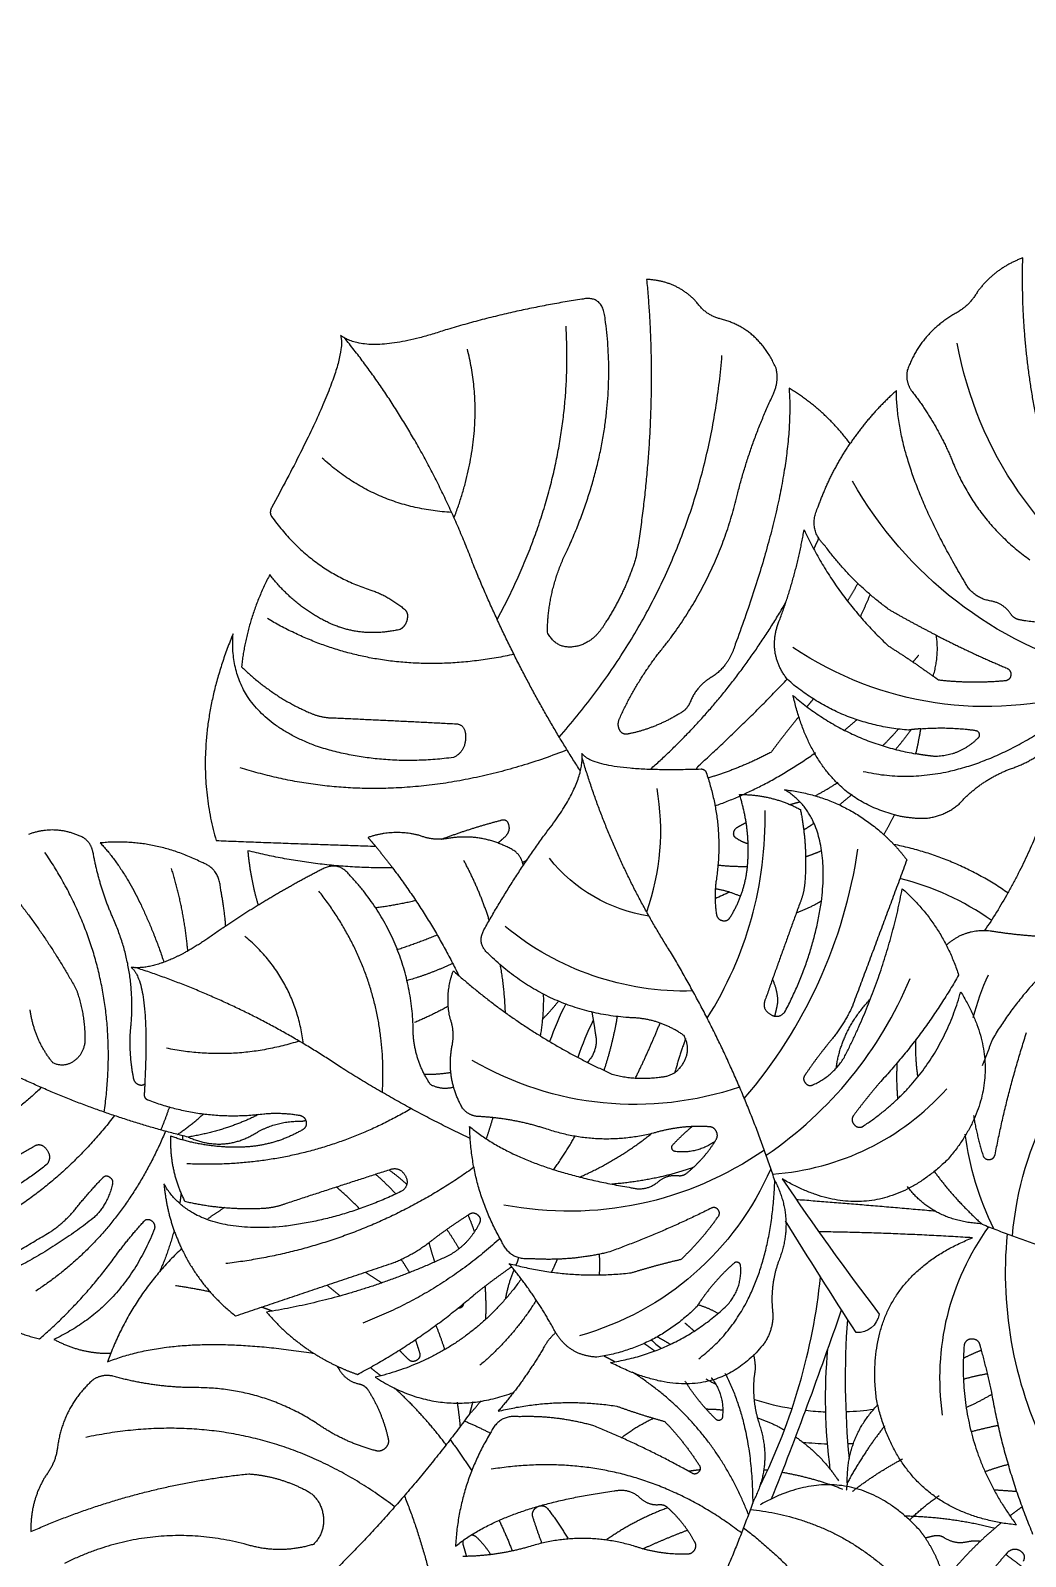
# Model space of a CAD drawing. Header units: inches. Extents: x 17146 to 31738, y -8920 to -2452.
# Drawn here: x 26313.63 to 26323.09, y -5290.9 to -5276.41 of the extents above; entities that cross this region are included whole.
import ezdxf

# ---------------------------------------------------------------- set-up
doc = ezdxf.new("R2010")
doc.units = ezdxf.units.IN
doc.header["$LTSCALE"] = 25
doc.header["$MEASUREMENT"] = 0
doc.header["$PDMODE"] = 3
doc.layers.get('Defpoints').update_dxf_attribs({"color": 251})
doc.layers.add('A-HATCH', color=7, linetype='Continuous')
doc.layers.add('Dim-external', color=151, linetype='Continuous', lineweight=9)
doc.layers.add('plants', color=105, linetype='Continuous', lineweight=18)
doc.styles.add('int text 1in-8ft', font='trebuc.ttf', dxfattribs={"height": 7})
doc.dimstyles.new('dim 1in-8ft c-c', dxfattribs={"dimtxt": 7, "dimasz": 2, "dimexe": 6, "dimexo": 6, "dimgap": 1, "dimtad": 1, "dimdec": 0, "dimzin": 0, "dimdsep": 46, "dimlunit": 4, "dimtxsty": 'int text 1in-8ft', "dimblk": 'DOT', "dimcen": 4, "dimdle": 6, "dimclrt": 7, "dimadec": 0, "dimazin": 0, "dimtfac": 1, "dimtdec": 0, "dimtofl": 0, "dimtmove": 0, "dimatfit": 3, "dimfxl": 6, "dimfxlon": 1, "dimtolj": 1, "dimtzin": 0, "dimarcsym": 0})

# ---------------------------------------------------------------- blocks, each defined once
blk = doc.blocks.new('Monstera_86')
at = {"layer": 'plants'}
for points, degree in [([(0.5667, 1.0223), (0.6075, 1.0869), (0.6164, 1.1583)], 2), ([(0.7949, 0.9924), (0.8249, 1.0767), (0.8724, 1.1521)], 2), ([(0.8015, 1.0102), (0.7355, 1.0602), (0.7064, 1.1389)], 2), ([(0.9968, 0.9293), (1.0604, 1.0157), (1.1413, 1.0858)], 2), ([(0.6146, 1.0292), (0.6283, 1.0446), (0.6387, 1.0616)], 2), ([(0.7966, 0.9971), (0.7249, 1.005), (0.6785, 1.0616)], 2), ([(1.0431, 0.9874), (1.0286, 1.0237), (1.021, 1.0621)], 2), ([(0.6326, 1.0197), (0.6466, 1.033), (0.6582, 1.0478)], 2), ([(0.6582, 1.0478), (0.6626, 1.0314), (0.6719, 1.0174)], 2), ([(0.602, 1.034), (0.5998, 1.0295), (0.6041, 1.0268)], 2), ([(0.6035, 1.0376), (0.6089, 1.0334), (0.6146, 1.0292)], 2), ([(1.1573, 1.0216), (1.2237, 1.005), (1.2853, 1.0356)], 2), ([(0.6041, 1.0268), (0.6085, 1.0241), (0.6129, 1.0273)], 2), ([(0.6129, 1.0273), (0.6138, 1.0283), (0.6146, 1.0292)], 2), ([(0.8365, 1.0199), (0.8347, 1.023), (0.8365, 1.0261)], 2), ([(0.8365, 1.0261), (0.8383, 1.0291), (0.8418, 1.029)], 2), ([(0.8732, 1.0252), (0.8576, 1.018), (0.8415, 1.0119)], 2), ([(0.8418, 1.029), (0.8613, 1.0295), (0.8799, 1.0231)], 2), ([(0.8799, 1.0231), (0.9173, 1.0121), (0.9546, 1.0238)], 2), ([(1.0067, 1.0234), (0.971, 0.9943), (0.8937, 0.984)], 2), ([(0.9546, 1.0238), (0.9776, 1.0304), (1.0014, 1.0306)], 2), ([(0.9756, 1.005), (0.9705, 1.0156), (0.9662, 1.0267)], 2), ([(0.9916, 1.017), (0.9858, 1.0225), (0.9816, 1.0293)], 2), ([(0.9817, 0.9426), (1.0043, 0.9797), (1.0067, 1.0234)], 2), ([(0.9987, 1.0306), (0.9998, 1.0268), (1.0009, 1.023)], 2), ([(1.0009, 1.023), (1.0017, 1.021), (1.001, 1.0191)], 2), ([(1.1012, 1), (1.0987, 1.0128), (1.1079, 1.022)], 2), ([(1.1079, 1.022), (1.1328, 1.0296), (1.1573, 1.0216)], 2), ([(0.5952, 1.0149), (0.6156, 0.966), (0.6246, 0.9138)], 2), ([(0.6177, 1.0065), (0.6254, 1.0129), (0.6326, 1.0197)], 2), ([(0.642, 1.0201), (0.6373, 1.019), (0.6326, 1.0197)], 2), ([(0.6584, 1.0172), (0.6508, 1.0221), (0.642, 1.0201)], 2), ([(0.6655, 1.0158), (0.6617, 1.0151), (0.6584, 1.0172)], 2), ([(0.6719, 1.0174), (0.6687, 1.0165), (0.6655, 1.0158)], 2), ([(0.6719, 1.0174), (0.6738, 1.0147), (0.6758, 1.012)], 2), ([(0.6758, 1.012), (0.726, 0.9581), (0.7897, 0.9938)], 2), ([(0.8029, 1.0139), (0.8828, 0.953), (0.9812, 0.9685)], 2), ([(0.8559, 0.9955), (0.8441, 1.006), (0.8365, 1.0199)], 2), ([(0.8554, 0.996), (0.879, 1.0046), (0.8994, 1.019)], 2), ([(0.9416, 0.9959), (0.9332, 1.0066), (0.9263, 1.0183)], 2), ([(0.9451, 1.0212), (0.9484, 1.0123), (0.9513, 1.0033)], 2), ([(0.9952, 1.0152), (0.9931, 1.0154), (0.9916, 1.017)], 2), ([(1.3092, 1.0129), (1.2347, 0.9801), (1.154, 0.9718)], 2), ([(1.2989, 0.9735), (1.3099, 0.9917), (1.3092, 1.0129)], 2), ([(0.6029, 0.9953), (0.6073, 0.9984), (0.6116, 1.0017)], 2), ([(0.6443, 0.88), (0.6498, 0.9511), (0.6069, 1.0082)], 2), ([(0.6069, 1.0082), (0.6893, 0.9996), (0.7068, 0.9186)], 2), ([(0.6871, 1.0017), (0.6542, 1.0023), (0.6222, 1.0104)], 2), ([(0.6832, 1.0048), (0.6736, 0.9951), (0.662, 0.9872)], 2), ([(0.7979, 1.0008), (0.8231, 0.9361), (0.8807, 0.8993)], 2), ([(0.9513, 1.0033), (0.953, 0.9988), (0.9492, 0.9959)], 2), ([(1.1157, 0.9823), (1.1037, 0.9872), (1.1012, 1)], 2), ([(0.7815, 0.9897), (0.7638, 0.9452), (0.7472, 0.9003), (0.7316, 0.855)], 3), ([(0.7949, 0.9924), (0.7799, 0.9649), (0.7904, 0.9353)], 2), ([(0.8147, 0.9), (0.7952, 0.9373), (0.7949, 0.9924)], 2), ([(0.8617, 0.9937), (0.8584, 0.9934), (0.8559, 0.9955)], 2), ([(0.875, 0.989), (0.8693, 0.9943), (0.8617, 0.9937)], 2), ([(0.8937, 0.984), (0.8831, 0.9816), (0.875, 0.989)], 2), ([(0.9492, 0.9959), (0.9453, 0.993), (0.9416, 0.9959)], 2), ([(1.05, 0.9952), (1.1487, 0.9204), (1.2701, 0.9458)], 2), ([(0.6228, 0.9831), (0.6148, 0.9836), (0.6068, 0.9843)], 2), ([(0.7237, 0.9842), (0.7069, 0.9711), (0.688, 0.9611)], 2), ([(0.7009, 0.9377), (0.7152, 0.9557), (0.7275, 0.9782)], 2), ([(0.7275, 0.9782), (0.7282, 0.9459), (0.7058, 0.9227)], 2), ([(0.7275, 0.9782), (0.7279, 0.9808), (0.7282, 0.9833)], 2), ([(0.7306, 0.9829), (0.7517, 0.9746), (0.7741, 0.9708)], 2), ([(0.7898, 0.9807), (0.7666, 0.9339), (0.752, 0.8836), (0.7466, 0.8316)], 3), ([(1.154, 0.9718), (1.1338, 0.9733), (1.1157, 0.9823)], 2), ([(0.6291, 0.9701), (0.6211, 0.9671), (0.6128, 0.965)], 2), ([(0.7643, 0.9455), (0.7459, 0.9582), (0.7337, 0.9768)], 2), ([(0.7396, 0.9686), (0.7434, 0.9402), (0.744, 0.9114), (0.7413, 0.8828)], 3), ([(0.7844, 0.9693), (0.7857, 0.9691), (0.7871, 0.969)], 2), ([(0.8327, 0.9662), (0.8316, 0.9688), (0.8336, 0.9707)], 2), ([(0.8326, 0.969), (0.8366, 0.9694), (0.8406, 0.97)], 2), ([(0.8336, 0.9707), (0.8356, 0.9727), (0.838, 0.9714)], 2), ([(0.838, 0.9714), (0.8721, 0.9523), (0.9081, 0.9376)], 2), ([(1.0105, 0.9474), (1.0024, 0.9583), (0.9951, 0.9697)], 2), ([(1.2903, 0.9534), (1.2919, 0.9646), (1.2989, 0.9735)], 2), ([(0.6136, 0.8009), (0.6189, 0.8561), (0.6083, 0.9109), (0.5828, 0.9602)], 3), ([(0.726, 0.9609), (0.7292, 0.9279), (0.7296, 0.8948), (0.7272, 0.8618)], 3), ([(0.8576, 0.9345), (0.8436, 0.949), (0.8327, 0.9662)], 2), ([(0.7269, 0.9502), (0.7256, 0.9502), (0.7242, 0.9501), (0.7229, 0.95)], 3), ([(0.7593, 0.9492), (0.7534, 0.9498), (0.7475, 0.9502), (0.7416, 0.9504)], 3), ([(0.8884, 0.9461), (0.8778, 0.9378), (0.8656, 0.9322)], 2), ([(1.0134, 0.9511), (1.0299, 0.9291), (1.0502, 0.9106)], 2), ([(1.0547, 0.9465), (1.0537, 0.9507), (1.0568, 0.9536)], 2), ([(1.0691, 0.9119), (1.0589, 0.9279), (1.0547, 0.9465)], 2), ([(1.0568, 0.9536), (1.0599, 0.9565), (1.0639, 0.9552)], 2), ([(1.0639, 0.9552), (1.0869, 0.9491), (1.1064, 0.9353)], 2), ([(1.2652, 0.905), (1.2867, 0.9245), (1.2903, 0.9534)], 2), ([(0.6389, 0.9416), (0.6295, 0.9391), (0.62, 0.9372)], 2), ([(0.7914, 0.9319), (0.7815, 0.9353), (0.7723, 0.9405)], 2), ([(0.7904, 0.9353), (0.7961, 0.9168), (0.793, 0.8976)], 2), ([(0.9081, 0.9376), (0.9342, 0.9302), (0.9612, 0.9311)], 2), ([(0.9612, 0.9311), (0.9755, 0.9292), (0.9817, 0.9426)], 2), ([(1.0004, 0.9341), (0.9909, 0.938), (0.9819, 0.9428)], 2), ([(1.0032, 0.9379), (1.004, 0.9293), (1.0053, 0.9208)], 2), ([(1.1064, 0.9353), (1.1464, 0.9098), (1.1939, 0.9104)], 2), ([(0.6425, 0.9244), (0.6338, 0.9205), (0.6256, 0.9157)], 2), ([(0.6268, 0.7958), (0.655, 0.835), (0.6666, 0.8821), (0.6598, 0.9299)], 3), ([(0.7283, 0.9275), (0.7217, 0.9273), (0.7151, 0.9266), (0.7086, 0.9257)], 3), ([(0.7572, 0.9265), (0.7524, 0.9271), (0.7477, 0.9274), (0.7429, 0.9276)], 3), ([(0.7937, 0.9189), (0.7849, 0.9216), (0.776, 0.9238), (0.7669, 0.9252)], 3), ([(0.824, 0.9039), (0.8148, 0.9159), (0.8165, 0.9312)], 2), ([(0.8282, 0.9256), (0.8222, 0.9256), (0.8162, 0.9263)], 2), ([(0.8165, 0.9312), (0.8166, 0.9329), (0.8182, 0.9336)], 2), ([(0.8182, 0.9336), (0.8198, 0.9342), (0.821, 0.933)], 2), ([(0.821, 0.933), (0.8336, 0.9208), (0.843, 0.9059)], 2), ([(0.8917, 0.9236), (0.8749, 0.9297), (0.8576, 0.9345)], 2), ([(0.9763, 0.9272), (0.9343, 0.917), (0.8917, 0.9236)], 2), ([(0.9432, 0.8808), (0.9576, 0.9057), (0.9763, 0.9272)], 2), ([(0.9968, 0.9293), (0.9923, 0.9248), (0.9885, 0.9197)], 2), ([(0.9944, 0.9204), (0.9955, 0.9248), (0.9968, 0.9293)], 2), ([(0.6256, 0.9157), (0.625, 0.9155), (0.6244, 0.9153)], 2), ([(0.6246, 0.9138), (0.6281, 0.897), (0.6328, 0.8805)], 2), ([(0.7068, 0.9186), (0.7166, 0.835), (0.6384, 0.8037)], 2), ([(1.0638, 0.903), (1.0173, 0.9333), (0.9653, 0.9138)], 2), ([(0.6276, 0.9006), (0.6362, 0.9021), (0.6446, 0.9044)], 2), ([(0.6446, 0.9045), (0.6445, 0.9045), (0.6444, 0.9044), (0.6442, 0.9043)], 3), ([(0.7868, 0.879), (0.8267, 0.9286), (0.8962, 0.8925)], 2), ([(0.8283, 0.9042), (0.826, 0.9055), (0.8237, 0.9067), (0.8213, 0.9079)], 3), ([(0.8245, 0.9033), (0.8242, 0.9036), (0.824, 0.9039)], 2), ([(0.9598, 0.833), (0.9987, 0.8872), (1.0638, 0.903)], 2), ([(1.06, 0.902), (1.0637, 0.899), (1.0675, 0.896)], 2), ([(1.0753, 0.9078), (1.0714, 0.9086), (1.0691, 0.9119)], 2), ([(1.0893, 0.8979), (1.0844, 0.9058), (1.0753, 0.9078)], 2), ([(1.1939, 0.9104), (1.2229, 0.9101), (1.2508, 0.9022)], 2), ([(1.2508, 0.9022), (1.2586, 0.9005), (1.2652, 0.905)], 2), ([(0.793, 0.8976), (0.7928, 0.8922), (0.7942, 0.8869)], 2), ([(0.8962, 0.8925), (0.8477, 0.885), (0.8123, 0.8509)], 2), ([(0.8932, 0.892), (0.8971, 0.8898), (0.901, 0.8879)], 2), ([(0.9491, 0.8481), (0.9655, 0.8744), (0.9893, 0.8945)], 2), ([(1.0766, 0.901), (1.0319, 0.8774), (0.9937, 0.8445)], 2), ([(1.0321, 0.8862), (1.0317, 0.8896), (1.0347, 0.8911)], 2), ([(1.0347, 0.8911), (1.0376, 0.8927), (1.0401, 0.8904)], 2), ([(1.0914, 0.8949), (1.0841, 0.8983), (1.0766, 0.901)], 2), ([(1.0914, 0.8949), (1.0902, 0.8963), (1.0893, 0.8979)], 2), ([(1.1079, 0.8858), (1.0999, 0.8909), (1.0914, 0.8949)], 2), ([(1.2546, 0.8921), (1.2031, 0.871), (1.1093, 0.8857)], 2), ([(1.2523, 0.8859), (1.2535, 0.8889), (1.2546, 0.8921)], 2), ([(0.6319, 0.8838), (0.6384, 0.8863), (0.6448, 0.8896)], 2), ([(0.6328, 0.8805), (0.6338, 0.876), (0.6383, 0.8758)], 2), ([(0.8334, 0.8898), (0.7828, 0.8525), (0.7791, 0.7631)], 2), ([(0.8346, 0.8525), (0.8642, 0.8824), (0.9059, 0.8887)], 2), ([(0.8672, 0.8763), (0.865, 0.8784), (0.8627, 0.8804), (0.8603, 0.8824)], 3), ([(0.8648, 0.8842), (0.8686, 0.8814), (0.8726, 0.8789)], 2), ([(0.9059, 0.8887), (0.9263, 0.8877), (0.9361, 0.8697)], 2), ([(0.9352, 0.8712), (0.94, 0.8753), (0.9432, 0.8808)], 2), ([(1.0144, 0.8829), (1.0172, 0.8743), (1.0206, 0.8659)], 2), ([(1.0353, 0.8762), (1.0336, 0.8812), (1.0321, 0.8862)], 2), ([(1.0401, 0.8904), (1.0434, 0.8871), (1.0468, 0.8837)], 2), ([(1.1413, 0.8566), (1.1268, 0.8737), (1.1079, 0.8858)], 2), ([(1.1093, 0.8857), (1.1086, 0.8857), (1.1079, 0.8858)], 2), ([(1.2018, 0.8114), (1.2354, 0.8429), (1.2523, 0.8859)], 2), ([(1.2928, 0.876), (1.2733, 0.8865), (1.2523, 0.8859)], 2), ([(0.6383, 0.8758), (0.6429, 0.8756), (0.6443, 0.88)], 2), ([(0.7047, 0.8581), (0.7064, 0.8661), (0.7129, 0.8714), (0.7211, 0.8712)], 3), ([(0.7211, 0.8712), (0.7383, 0.8449), (0.7551, 0.8183), (0.7715, 0.7915)], 3), ([(0.7805, 0.8583), (0.7805, 0.8696), (0.7868, 0.879)], 2), ([(0.782, 0.7545), (0.8079, 0.8132), (0.8567, 0.8559), (0.9184, 0.8735)], 3), ([(0.8432, 0.8644), (0.8399, 0.8671), (0.8367, 0.8701)], 2), ([(0.8631, 0.8741), (0.8583, 0.8766), (0.8537, 0.8795)], 2), ([(0.9361, 0.8697), (0.95, 0.8443), (0.9685, 0.822)], 2), ([(1.2211, 0.7972), (1.2432, 0.853), (1.2928, 0.876)], 2), ([(1.3031, 0.8757), (1.2716, 0.8485), (1.2466, 0.8135)], 2), ([(1.3606, 0.8428), (1.3353, 0.8681), (1.3031, 0.8757)], 2), ([(0.975, 0.8041), (1.0181, 0.8435), (1.0728, 0.8644)], 2), ([(0.9857, 0.8382), (0.9848, 0.8495), (0.9853, 0.8615)], 2), ([(1.1634, 0.8593), (1.107, 0.8404), (1.0506, 0.8213)], 2), ([(1.2018, 0.8114), (1.1883, 0.8397), (1.1634, 0.8593)], 2), ([(0.7738, 0.7618), (0.7517, 0.7946), (0.7287, 0.8267), (0.7047, 0.8581)], 3), ([(0.7765, 0.8205), (0.7831, 0.8389), (0.7805, 0.8583)], 2), ([(0.8123, 0.8509), (0.8024, 0.8391), (0.8035, 0.8238)], 2), ([(0.8082, 0.8217), (0.8235, 0.8353), (0.8346, 0.8525)], 2), ([(0.8196, 0.8576), (0.8263, 0.8537), (0.8339, 0.8514)], 2), ([(1.0009, 0.8505), (1.0011, 0.8511), (1.0013, 0.8516)], 2), ([(1.0013, 0.8516), (1.002, 0.8536), (1.0041, 0.8538)], 2), ([(1.0041, 0.8538), (1.0045, 0.8539), (1.0049, 0.8538)], 2), ([(1.0114, 0.8163), (1.0734, 0.8455), (1.1413, 0.8566)], 2), ([(1.1374, 0.8559), (1.1411, 0.8544), (1.1449, 0.8531)], 2), ([(1.3776, 0.8479), (1.3361, 0.8237), (1.2948, 0.7991)], 2), ([(0.6315, 0.794), (0.5477, 0.8274), (0.4586, 0.8414)], 2), ([(0.9709, 0.8469), (0.969, 0.8363), (0.9649, 0.8264)], 2), ([(0.9937, 0.8445), (0.981, 0.8343), (0.9675, 0.8249)], 2), ([(1.089, 0.8451), (1.0936, 0.8412), (1.0983, 0.8374)], 2), ([(1.1814, 0.8423), (1.1937, 0.8396), (1.2062, 0.8379)], 2), ([(1.2133, 0.7278), (1.2442, 0.8013), (1.3057, 0.8416)], 2), ([(1.2648, 0.7897), (1.309, 0.8243), (1.3606, 0.8428)], 2), ([(0.8814, 0.8286), (0.8638, 0.8231), (0.8459, 0.819)], 2), ([(0.9685, 0.822), (0.9256, 0.8337), (0.8814, 0.8286)], 2), ([(0.9041, 0.8295), (0.904, 0.8297), (0.9039, 0.8299), (0.9038, 0.8301)], 3), ([(0.9041, 0.8301), (0.9036, 0.8228), (0.9041, 0.8154)], 2), ([(0.9342, 0.8189), (0.9361, 0.8236), (0.9383, 0.8281)], 2), ([(1.0394, 0.8284), (1.0423, 0.8237), (1.0454, 0.819)], 2), ([(1.0709, 0.8282), (1.0651, 0.8321), (1.0592, 0.8358)], 2), ([(1.2072, 0.7984), (1.2112, 0.8138), (1.2176, 0.8279)], 2), ([(0.7791, 0.7631), (0.7647, 0.7912), (0.7765, 0.8205)], 2), ([(0.8035, 0.8238), (0.8036, 0.822), (0.8052, 0.8213)], 2), ([(0.8052, 0.8213), (0.8069, 0.8206), (0.8082, 0.8217)], 2), ([(0.8459, 0.819), (0.8309, 0.8049), (0.8191, 0.788)], 2), ([(0.8979, 0.814), (0.925, 0.8205), (0.9528, 0.8186)], 2), ([(0.9346, 0.8189), (0.9345, 0.8191), (0.9345, 0.8193), (0.9344, 0.8194)], 3), ([(0.9528, 0.8186), (0.9677, 0.8201), (0.9737, 0.8064)], 2), ([(0.9626, 0.8212), (0.962, 0.8194), (0.9616, 0.8176)], 2), ([(0.9636, 0.8233), (0.9631, 0.8222), (0.9626, 0.8212)], 2), ([(0.9675, 0.8249), (0.9671, 0.8246), (0.9666, 0.8243)], 2), ([(0.9899, 0.7937), (0.9971, 0.8083), (1.0114, 0.8163)], 2), ([(0.9935, 0.7535), (1.073, 0.8104), (1.1704, 0.8221)], 2), ([(1.0214, 0.8209), (1.0236, 0.8143), (1.0253, 0.8076)], 2), ([(1.0506, 0.8213), (1.0371, 0.8158), (1.0254, 0.807)], 2), ([(0.8244, 0.7826), (0.8602, 0.8005), (0.8979, 0.814)], 2), ([(0.9737, 0.8064), (0.9957, 0.7683), (0.9966, 0.7244)], 2), ([(1.0254, 0.807), (1.0119, 0.7965), (0.9974, 0.7873)], 2), ([(1.0129, 0.7977), (1.0083, 0.8044), (1.0042, 0.8115)], 2), ([(1.0253, 0.8076), (1.0254, 0.8074), (1.0256, 0.8071)], 2), ([(1.2144, 0.7653), (1.2123, 0.7895), (1.2018, 0.8114)], 2), ([(1.2466, 0.8135), (1.2382, 0.8025), (1.229, 0.7923)], 2), ([(1.2497, 0.7167), (1.3059, 0.7894), (1.3887, 0.8145)], 2), ([(0.6099, 0.8022), (0.6038, 0.7361), (0.5724, 0.6769), (0.5211, 0.6347)], 3), ([(0.6231, 0.7973), (0.6336, 0.776), (0.6405, 0.7533), (0.6435, 0.7298)], 3), ([(0.6657, 0.7562), (0.6517, 0.7756), (0.6315, 0.794)], 2), ([(0.6318, 0.7937), (0.666, 0.792), (0.6847, 0.7672)], 2), ([(0.6384, 0.8037), (0.6931, 0.8002), (0.7479, 0.7994)], 2), ([(0.9909, 0.7873), (0.9877, 0.7901), (0.9899, 0.7937)], 2), ([(0.9978, 0.7875), (0.9953, 0.7933), (0.9932, 0.7995)], 2), ([(1.0443, 0.7701), (1.0848, 0.7902), (1.1298, 0.7957)], 2), ([(1.1298, 0.7957), (1.1942, 0.8013), (1.2144, 0.7653)], 2), ([(1.2236, 0.7913), (1.2205, 0.7933), (1.2211, 0.7972)], 2), ([(1.2948, 0.7991), (1.285, 0.7924), (1.2772, 0.7829)], 2), ([(0.764, 0.7763), (0.715, 0.7801), (0.6645, 0.7846)], 2), ([(0.7866, 0.7412), (0.8413, 0.7789), (0.9069, 0.7927), (0.9722, 0.7804)], 3), ([(0.8191, 0.788), (0.8179, 0.7855), (0.8198, 0.7834)], 2), ([(0.8198, 0.7834), (0.8218, 0.7814), (0.8244, 0.7826)], 2), ([(0.9974, 0.7873), (0.9942, 0.7846), (0.9909, 0.7873)], 2), ([(1.075, 0.783), (1.083, 0.7749), (1.0917, 0.7675)], 2), ([(1.1435, 0.7826), (1.135, 0.7821), (1.1272, 0.7791)], 2), ([(1.1996, 0.7777), (1.1718, 0.7841), (1.1435, 0.7826)], 2), ([(1.1713, 0.7821), (1.1772, 0.7862), (1.1832, 0.7901)], 2), ([(1.229, 0.7923), (1.2268, 0.7894), (1.2236, 0.7913)], 2), ([(1.2513, 0.7662), (1.2548, 0.7806), (1.2648, 0.7897)], 2), ([(1.2772, 0.7829), (1.2682, 0.7715), (1.2582, 0.7612)], 2), ([(1.2976, 0.7512), (1.3264, 0.7747), (1.3608, 0.7853)], 2), ([(0.6556, 0.7476), (0.7092, 0.8), (0.7738, 0.7618)], 2), ([(1.0491, 0.7725), (1.056, 0.765), (1.0638, 0.7584)], 2), ([(1.1272, 0.7791), (1.0904, 0.767), (1.0537, 0.7552)], 2), ([(1.2097, 0.7313), (1.2106, 0.7558), (1.1996, 0.7777)], 2), ([(1.2022, 0.772), (1.2026, 0.7754), (1.2031, 0.7788)], 2), ([(0.7791, 0.7631), (0.8072, 0.6773), (0.8536, 0.6)], 2), ([(0.8371, 0.7535), (0.863, 0.7629), (0.8952, 0.7655)], 2), ([(0.862, 0.7636), (0.8559, 0.7585), (0.848, 0.7594)], 2), ([(0.8814, 0.768), (0.8705, 0.7708), (0.862, 0.7636)], 2), ([(0.9966, 0.7244), (0.9608, 0.7549), (0.8814, 0.768)], 2), ([(1.0428, 0.7589), (1.0389, 0.7651), (1.0443, 0.7701)], 2), ([(1.054, 0.7553), (1.0476, 0.76), (1.0416, 0.7654)], 2), ([(1.2531, 0.7605), (1.2501, 0.7626), (1.2513, 0.7662)], 2), ([(1.2582, 0.7612), (1.2561, 0.7584), (1.2531, 0.7605)], 2), ([(1.3613, 0.7696), (1.3343, 0.754), (1.3072, 0.7386)], 2), ([(0.7807, 0.7583), (0.7326, 0.7548), (0.689, 0.7335), (0.6567, 0.6977)], 3), ([(0.842, 0.7577), (0.8295, 0.7477), (0.8211, 0.734)], 2), ([(0.848, 0.7594), (0.8447, 0.7598), (0.842, 0.7577)], 2), ([(0.9181, 0.7604), (0.8905, 0.7483), (0.8671, 0.7295)], 2), ([(0.9367, 0.755), (0.9284, 0.7436), (0.9215, 0.7313)], 2), ([(1.0382, 0.7117), (1.1123, 0.755), (1.1981, 0.751)], 2), ([(1.0537, 0.7552), (1.0467, 0.7526), (1.0428, 0.7589)], 2), ([(1.2981, 0.7407), (1.2941, 0.746), (1.2976, 0.7512)], 2), ([(1.3017, 0.6967), (1.3533, 0.7456), (1.4213, 0.7525)], 2), ([(0.6222, 0.7445), (0.6137, 0.7004), (0.5998, 0.6576)], 2), ([(0.6261, 0.7479), (0.623, 0.7476), (0.6222, 0.7445)], 2), ([(0.6307, 0.7455), (0.6292, 0.7483), (0.6261, 0.7479)], 2), ([(0.6467, 0.6285), (0.6079, 0.6913), (0.6556, 0.7476)], 2), ([(0.6376, 0.7167), (0.6351, 0.7313), (0.6307, 0.7455)], 2), ([(0.7853, 0.7449), (0.7395, 0.7136), (0.7042, 0.6703), (0.6827, 0.6191)], 3), ([(0.8217, 0.735), (0.8343, 0.7439), (0.8497, 0.7423)], 2), ([(0.8497, 0.7423), (0.8516, 0.7422), (0.8523, 0.7405)], 2), ([(0.8523, 0.7405), (0.853, 0.7387), (0.8517, 0.7373)], 2), ([(1.1147, 0.7262), (1.1346, 0.7381), (1.1578, 0.7391)], 2), ([(1.1578, 0.7391), (1.1845, 0.7401), (1.2097, 0.7313)], 2), ([(1.3072, 0.7386), (1.3022, 0.7353), (1.2981, 0.7407)], 2), ([(0.8211, 0.734), (0.8192, 0.7309), (0.8209, 0.7278)], 2), ([(0.8262, 0.7246), (0.8464, 0.7234), (0.8657, 0.7292)], 2), ([(0.8517, 0.7373), (0.8453, 0.7305), (0.8381, 0.7245)], 2), ([(0.8657, 0.7292), (0.9048, 0.7389), (0.9429, 0.7259)], 2), ([(0.9847, 0.7332), (0.9821, 0.7257), (0.9799, 0.7181)], 2), ([(0.9962, 0.733), (1.0438, 0.7105), (1.0882, 0.6824)], 2), ([(1.1481, 0.7286), (1.1334, 0.7203), (1.1167, 0.7207)], 2), ([(1.1469, 0.7158), (1.1687, 0.7271), (1.1971, 0.732)], 2), ([(1.1971, 0.732), (1.1713, 0.7433), (1.1481, 0.7286)], 2), ([(1.2047, 0.7301), (1.195, 0.7234), (1.1861, 0.7154)], 2), ([(1.1971, 0.732), (1.2735, 0.7133), (1.3454, 0.6758)], 2), ([(1.2013, 0.7309), (1.2012, 0.7324), (1.2011, 0.734)], 2), ([(0.7168, 0.7246), (0.6636, 0.6898), (0.6467, 0.6285)], 2), ([(0.723, 0.7226), (0.7206, 0.7259), (0.7168, 0.7246)], 2), ([(0.7227, 0.7161), (0.7253, 0.7193), (0.723, 0.7226)], 2), ([(0.8043, 0.6964), (0.8683, 0.7179), (0.9362, 0.7112), (0.9947, 0.6774)], 3), ([(0.8209, 0.7278), (0.8226, 0.7246), (0.8262, 0.7246)], 2), ([(0.9429, 0.7259), (0.9663, 0.7184), (0.9909, 0.7173)], 2), ([(0.9909, 0.7173), (0.9976, 0.7166), (1.0017, 0.7113)], 2), ([(1.1133, 0.7203), (1.1122, 0.7237), (1.1147, 0.7262)], 2), ([(1.1179, 0.7164), (1.1144, 0.717), (1.1133, 0.7203)], 2), ([(1.1167, 0.7207), (1.115, 0.7205), (1.1134, 0.7201)], 2), ([(1.2166, 0.7269), (1.2132, 0.7189), (1.2104, 0.7105)], 2), ([(0.7036, 0.6923), (0.7136, 0.7039), (0.7227, 0.7161)], 2), ([(1.0017, 0.7113), (1.0138, 0.69), (1.0089, 0.666)], 2), ([(1.1433, 0.7154), (1.1305, 0.7142), (1.1179, 0.7164)], 2), ([(1.2258, 0.7055), (1.1858, 0.7207), (1.1433, 0.7154)], 2), ([(1.257, 0.7142), (1.2424, 0.6131), (1.2992, 0.5292)], 2), ([(0.6921, 0.6792), (0.6928, 0.6919), (0.6917, 0.7045)], 2), ([(0.8009, 0.7045), (0.7576, 0.6538), (0.7298, 0.5929), (0.7199, 0.527)], 3), ([(1.0079, 0.6964), (1.0165, 0.6989), (1.0245, 0.6946)], 2), ([(1.0587, 0.7002), (1.0543, 0.6201), (1.104, 0.5568)], 2), ([(1.2285, 0.7017), (1.2285, 0.7045), (1.2258, 0.7055)], 2), ([(1.2281, 0.6943), (1.2282, 0.6979), (1.2285, 0.7017)], 2), ([(0.6482, 0.6166), (0.6716, 0.6576), (0.7036, 0.6923)], 2), ([(0.6771, 0.6884), (0.6772, 0.6879), (0.6774, 0.6875)], 2), ([(0.6774, 0.6875), (0.6791, 0.675), (0.6786, 0.6624)], 2), ([(0.7515, 0.6945), (0.7376, 0.6882), (0.7296, 0.6751)], 2), ([(0.738, 0.6617), (0.7483, 0.674), (0.7573, 0.6873)], 2), ([(0.7574, 0.6934), (0.7549, 0.6965), (0.7515, 0.6945)], 2), ([(0.7573, 0.6873), (0.7599, 0.6903), (0.7574, 0.6934)], 2), ([(0.8428, 0.6618), (0.8469, 0.6737), (0.8504, 0.6857)], 2), ([(0.8606, 0.6892), (0.8496, 0.6886), (0.8442, 0.679)], 2), ([(0.8942, 0.6875), (0.8776, 0.6916), (0.8606, 0.6892)], 2), ([(0.8784, 0.6899), (0.869, 0.6706), (0.8609, 0.6508)], 2), ([(1.0082, 0.6135), (0.957, 0.6594), (0.8942, 0.6875)], 2), ([(1.0288, 0.6872), (1.0195, 0.6874), (1.0099, 0.6858)], 2), ([(1.0245, 0.6946), (1.0375, 0.6752), (1.0369, 0.6519)], 2), ([(1.2378, 0.6111), (1.2243, 0.6213), (1.2281, 0.6943)], 2), ([(1.2281, 0.6943), (1.2303, 0.6958), (1.2327, 0.6946)], 2), ([(1.2327, 0.6946), (1.2356, 0.6932), (1.2361, 0.6897)], 2), ([(1.2361, 0.6897), (1.2399, 0.6701), (1.2377, 0.6505)], 2), ([(0.6241, 0.6622), (0.6276, 0.6717), (0.6315, 0.6812)], 2), ([(0.7296, 0.6751), (0.7005, 0.618), (0.6883, 0.5551)], 2), ([(0.7354, 0.6828), (0.7318, 0.6557), (0.711, 0.6336)], 2), ([(0.8442, 0.679), (0.8387, 0.6695), (0.8438, 0.6597)], 2), ([(0.9008, 0.6845), (0.8946, 0.6657), (0.8913, 0.6462)], 2), ([(0.9071, 0.6579), (0.9045, 0.6696), (0.9125, 0.6785)], 2), ([(0.9085, 0.6487), (0.9128, 0.6573), (0.9164, 0.6661), (0.9194, 0.6752)], 3), ([(0.9125, 0.6785), (0.9126, 0.6786), (0.9127, 0.6787)], 2), ([(1.0882, 0.6824), (1.1563, 0.6367), (1.2345, 0.6113)], 2), ([(1.2708, 0.6596), (1.2699, 0.6705), (1.2772, 0.6768)], 2), ([(1.2772, 0.6768), (1.2845, 0.6831), (1.2935, 0.6792)], 2), ([(1.2935, 0.6792), (1.3067, 0.6629), (1.3098, 0.6414)], 2), ([(0.9281, 0.637), (0.9325, 0.6457), (0.9364, 0.6547), (0.9396, 0.6639)], 3), ([(1.0089, 0.666), (1.0072, 0.6566), (1.0104, 0.6477)], 2), ([(1.115, 0.6655), (1.1209, 0.6191), (1.1569, 0.5888)], 2), ([(1.1181, 0.6636), (1.1646, 0.6784), (1.2126, 0.6687)], 2), ([(0.5697, 0.5982), (0.6022, 0.6257), (0.6241, 0.6622)], 2), ([(0.7239, 0.6387), (0.7295, 0.6511), (0.738, 0.6617)], 2), ([(0.8438, 0.6597), (0.8617, 0.647), (0.8836, 0.6469)], 2), ([(0.9095, 0.6428), (0.9082, 0.6502), (0.9071, 0.6579)], 2), ([(0.9461, 0.66), (0.9435, 0.6451), (0.9439, 0.6299)], 2), ([(1.2769, 0.6268), (1.2711, 0.6427), (1.2708, 0.6596)], 2), ([(0.6378, 0.6467), (0.635, 0.6363), (0.6313, 0.6261), (0.627, 0.6163)], 3), ([(0.7722, 0.6432), (0.7522, 0.606), (0.7459, 0.5642)], 2), ([(0.7828, 0.6443), (0.777, 0.6481), (0.7722, 0.6432)], 2), ([(0.7791, 0.6456), (0.7778, 0.6407), (0.7769, 0.6356)], 2), ([(0.786, 0.6341), (0.7886, 0.6405), (0.7828, 0.6443)], 2), ([(0.8273, 0.6473), (0.7993, 0.6028), (0.7851, 0.5519), (0.7861, 0.4994)], 3), ([(0.8836, 0.6469), (0.9415, 0.6425), (0.9829, 0.6018)], 2), ([(0.9445, 0.6479), (0.9386, 0.6417), (0.9331, 0.635)], 2), ([(0.9711, 0.6433), (0.9717, 0.6262), (0.9747, 0.6093)], 2), ([(1.0104, 0.6477), (1.0145, 0.6303), (1.0082, 0.6135)], 2), ([(1.0118, 0.6388), (1.0237, 0.6453), (1.0358, 0.6504)], 2), ([(1.0369, 0.6519), (1.0399, 0.5903), (1.0823, 0.5451)], 2), ([(1.2377, 0.6505), (1.2348, 0.6111), (1.2511, 0.5751)], 2), ([(0.6851, 0.5346), (0.7044, 0.5867), (0.7239, 0.6387)], 2), ([(0.7616, 0.5662), (0.7739, 0.6001), (0.786, 0.6341)], 2), ([(0.7769, 0.6356), (0.7771, 0.6272), (0.7808, 0.6196)], 2), ([(0.8376, 0.6279), (0.8866, 0.6292), (0.9334, 0.6131), (0.9713, 0.5819)], 3), ([(1.0087, 0.6083), (1.025, 0.616), (1.0414, 0.6206)], 2), ([(1.3552, 0.5226), (1.3093, 0.5681), (1.2769, 0.6268)], 2), ([(0.6883, 0.5551), (0.6598, 0.5804), (0.6482, 0.6166)], 2), ([(1.0515, 0.5403), (1.0242, 0.5763), (1.0044, 0.6168)], 2), ([(1.2144, 0.6074), (1.2278, 0.6124), (1.2378, 0.6111)], 2), ([(0.8536, 0.6), (0.8947, 0.5353), (0.9165, 0.4617)], 2), ([(0.9829, 0.6018), (0.9923, 0.5936), (0.9856, 0.583)], 2), ([(1.0484, 0.5985), (1.0341, 0.5937), (1.0198, 0.588)], 2), ([(1.1759, 0.5854), (1.1975, 0.6012), (1.2144, 0.6074)], 2), ([(1.1974, 0.5994), (1.2001, 0.5694), (1.209, 0.5407)], 2), ([(1.2598, 0.5225), (1.2342, 0.5491), (1.2144, 0.6074)], 2), ([(0.6233, 0.5854), (0.6004, 0.589), (0.5773, 0.5894)], 2), ([(0.657, 0.5953), (0.6425, 0.5823), (0.6233, 0.5854)], 2), ([(0.6131, 0.5581), (0.6183, 0.5673), (0.6238, 0.5762), (0.6297, 0.5849)], 3), ([(0.6249, 0.5776), (0.6446, 0.5637), (0.6666, 0.5536), (0.69, 0.5479)], 3), ([(0.8116, 0.5765), (0.7999, 0.5582), (0.7984, 0.5366)], 2), ([(0.8172, 0.5776), (0.8141, 0.5787), (0.8116, 0.5765)], 2), ([(0.8208, 0.5732), (0.8203, 0.5765), (0.8172, 0.5776)], 2), ([(0.9856, 0.583), (0.9661, 0.548), (0.9424, 0.5157)], 2), ([(0.9826, 0.5776), (0.9897, 0.5554), (1.0008, 0.5349)], 2), ([(1.1473, 0.5669), (1.159, 0.574), (1.1704, 0.5817)], 2), ([(1.1704, 0.5817), (1.1732, 0.5835), (1.1759, 0.5854)], 2), ([(1.1704, 0.5817), (1.1714, 0.5686), (1.174, 0.5557)], 2), ([(0.7637, 0.5722), (0.7545, 0.5689), (0.7458, 0.5636)], 2), ([(0.7578, 0.5511), (0.7585, 0.559), (0.7616, 0.5662)], 2), ([(0.821, 0.5495), (0.8225, 0.5613), (0.8208, 0.5732)], 2), ([(0.8704, 0.5716), (0.8604, 0.5433), (0.8579, 0.5133), (0.8631, 0.4837)], 3), ([(0.8688, 0.5746), (0.897, 0.5702), (0.9219, 0.5558), (0.9397, 0.5334)], 3), ([(1.0349, 0.5636), (1.0494, 0.5669), (1.0637, 0.5688)], 2), ([(1.1024, 0.5416), (1.1253, 0.5534), (1.1473, 0.5669)], 2), ([(1.1547, 0.528), (1.1528, 0.5484), (1.1473, 0.5669)], 2), ([(1.2511, 0.5751), (1.2607, 0.5529), (1.265, 0.5288)], 2), ([(0.5712, 0.4404), (0.582, 0.5029), (0.6131, 0.5581)], 2), ([(0.6131, 0.5581), (0.6501, 0.5324), (0.6943, 0.5236)], 2), ([(0.7459, 0.5642), (0.7389, 0.5043), (0.7722, 0.4846)], 2), ([(0.8215, 0.555), (0.8121, 0.5565), (0.8036, 0.5605)], 2), ([(0.8112, 0.5575), (0.8148, 0.559), (0.8182, 0.5606), (0.8217, 0.5623)], 3), ([(1.174, 0.5557), (1.1748, 0.5409), (1.1872, 0.5365)], 2), ([(0.7609, 0.4987), (0.7557, 0.5247), (0.7578, 0.5511)], 2), ([(0.8281, 0.4723), (0.8149, 0.51), (0.821, 0.5495)], 2), ([(1.0823, 0.5451), (1.0908, 0.5349), (1.1024, 0.5416)], 2), ([(0.6943, 0.5236), (0.6894, 0.5288), (0.6851, 0.5346)], 2), ([(0.7984, 0.5366), (0.7967, 0.5118), (0.8043, 0.488)], 2), ([(0.7986, 0.5394), (0.809, 0.5396), (0.8197, 0.5384)], 2), ([(0.9562, 0.5352), (0.9576, 0.5359), (0.9589, 0.5365)], 2), ([(0.9584, 0.5385), (0.9595, 0.5324), (0.9643, 0.5284)], 2), ([(1.0515, 0.5403), (1.1048, 0.5407), (1.1547, 0.528)], 2), ([(1.0637, 0.5248), (1.0574, 0.5325), (1.0515, 0.5403)], 2), ([(1.1872, 0.5365), (1.2224, 0.5188), (1.2598, 0.5225)], 2), ([(0.6943, 0.5236), (0.6978, 0.52), (0.7015, 0.5166)], 2), ([(0.7463, 0.5283), (0.7517, 0.5306), (0.7572, 0.5324)], 2), ([(0.7982, 0.5232), (0.803, 0.5217), (0.8071, 0.5188)], 2), ([(0.9643, 0.5284), (0.9868, 0.5149), (1.0127, 0.5194)], 2), ([(0.9719, 0.5185), (0.9741, 0.5207), (0.9765, 0.5226)], 2), ([(1.069, 0.5186), (1.0663, 0.5217), (1.0637, 0.5248)], 2), ([(1.1772, 0.5208), (1.1205, 0.523), (1.0637, 0.5248)], 2), ([(1.265, 0.5288), (1.2665, 0.5223), (1.2716, 0.5188)], 2), ([(0.7015, 0.5166), (0.6975, 0.5098), (0.6939, 0.5024)], 2), ([(0.7722, 0.4846), (0.7317, 0.4892), (0.7015, 0.5166)], 2), ([(0.7518, 0.5089), (0.7551, 0.5112), (0.7586, 0.5133)], 2), ([(0.8058, 0.5113), (0.8027, 0.5095), (0.7996, 0.5079)], 2), ([(0.8084, 0.5151), (0.8079, 0.5125), (0.8058, 0.5113)], 2), ([(0.8071, 0.5188), (0.8088, 0.5177), (0.8084, 0.5151)], 2), ([(0.9424, 0.5157), (0.9144, 0.48), (0.9166, 0.4587)], 2), ([(0.9688, 0.5097), (0.9676, 0.5149), (0.9719, 0.5185)], 2), ([(1.0139, 0.5188), (0.9945, 0.5116), (0.9749, 0.5065)], 2), ([(1.0127, 0.5194), (1.0228, 0.521), (1.0323, 0.5172)], 2), ([(1.0167, 0.5198), (1.0153, 0.5193), (1.0139, 0.5188)], 2), ([(1.0323, 0.5172), (1.0508, 0.5124), (1.069, 0.5186)], 2), ([(1.1652, 0.3736), (1.1974, 0.4516), (1.1772, 0.5208)], 2), ([(1.2716, 0.5188), (1.2912, 0.5091), (1.3109, 0.5164)], 2), ([(0.6711, 0.5049), (0.658, 0.5033), (0.6479, 0.4948)], 2), ([(0.6939, 0.5024), (0.6828, 0.5052), (0.6711, 0.5049)], 2), ([(0.6939, 0.5024), (0.75, 0.4882), (0.7662, 0.4175)], 2), ([(0.9749, 0.5065), (0.9701, 0.5046), (0.9688, 0.5097)], 2), ([(0.6479, 0.4948), (0.6326, 0.4778), (0.6112, 0.4697)], 2), ([(0.7241, 0.4878), (0.7287, 0.4918), (0.7333, 0.4955)], 2), ([(0.8218, 0.4961), (0.7849, 0.4829), (0.7502, 0.4582)], 2), ([(0.8043, 0.488), (0.7812, 0.4879), (0.7609, 0.4987)], 2), ([(0.7684, 0.4952), (0.765, 0.4941), (0.7616, 0.4933)], 2), ([(0.7505, 0.489), (0.7421, 0.4846), (0.734, 0.4792)], 2), ([(0.9271, 0.4563), (1.0501, 0.5039), (1.1601, 0.4689)], 2), ([(0.7161, 0.4715), (0.6444, 0.4883), (0.5619, 0.4237)], 2), ([(0.6112, 0.4697), (0.5865, 0.4614), (0.5712, 0.4404)], 2), ([(0.8332, 0.4673), (0.8009, 0.438), (0.7704, 0.4059)], 2), ([(0.8677, 0.4699), (0.8114, 0.4202), (0.7713, 0.3512)], 2), ([(0.7819, 0.458), (0.8042, 0.4696), (0.8268, 0.4763)], 2), ([(0.8316, 0.4698), (0.829, 0.4699), (0.8281, 0.4723)], 2), ([(0.9166, 0.4587), (0.9069, 0.4722), (0.8316, 0.4698)], 2), ([(0.8349, 0.4699), (0.8343, 0.4684), (0.8332, 0.4673)], 2), ([(0.9177, 0.4712), (0.9613, 0.4039), (0.9933, 0.3259)], 2), ([(0.6346, 0.448), (0.6474, 0.4607), (0.6654, 0.4609)], 2), ([(0.6654, 0.4609), (0.6721, 0.4602), (0.6787, 0.459)], 2), ([(0.6787, 0.459), (0.6766, 0.4503), (0.6751, 0.4412)], 2), ([(0.7662, 0.4175), (0.7282, 0.4504), (0.6787, 0.459)], 2), ([(0.762, 0.4325), (0.7722, 0.445), (0.7819, 0.458)], 2), ([(0.9995, 0.4476), (0.9998, 0.4577), (1.0081, 0.4616)], 2), ([(1.0081, 0.4616), (1.0591, 0.4684), (1.1049, 0.4539)], 2), ([(0.6336, 0.4446), (0.633, 0.4466), (0.6346, 0.448)], 2), ([(0.6821, 0.4419), (0.6874, 0.4491), (0.6931, 0.4559)], 2), ([(0.7023, 0.4532), (0.6965, 0.4476), (0.6911, 0.4414)], 2), ([(0.9327, 0.4471), (0.8292, 0.3291), (0.8168, 0.1753)], 2), ([(1.0074, 0.4376), (0.9991, 0.4375), (0.9995, 0.4476)], 2), ([(1.1049, 0.4539), (1.1692, 0.4303), (1.1652, 0.3736)], 2), ([(0.5565, 0.4147), (0.6285, 0.4362), (0.7036, 0.425), (0.7662, 0.3834)], 3), ([(0.6363, 0.4423), (0.6342, 0.4426), (0.6336, 0.4446)], 2), ([(0.6751, 0.4412), (0.6556, 0.4396), (0.6363, 0.4423)], 2), ([(0.6751, 0.4412), (0.6795, 0.4415), (0.6838, 0.4421)], 2), ([(0.6838, 0.4421), (0.733, 0.4384), (0.7702, 0.4061)], 2), ([(0.7294, 0.4422), (0.7249, 0.4385), (0.7205, 0.4346)], 2), ([(0.8453, 0.4294), (0.8641, 0.441), (0.8836, 0.4449)], 2), ([(0.8836, 0.4449), (0.888, 0.4458), (0.8899, 0.4417)], 2), ([(0.8899, 0.4417), (0.8918, 0.4376), (0.8892, 0.4326)], 2), ([(1.0918, 0.4335), (1.0496, 0.4354), (1.0074, 0.4376)], 2), ([(0.7516, 0.4199), (0.754, 0.4227), (0.7563, 0.4255)], 2), ([(0.8394, 0.422), (0.8413, 0.4268), (0.8453, 0.4294)], 2), ([(0.8892, 0.4326), (0.8762, 0.4043), (0.8568, 0.381)], 2), ([(1.1094, 0.4303), (1.1012, 0.4337), (1.0918, 0.4335)], 2), ([(1.1591, 0.397), (1.1371, 0.4186), (1.1094, 0.4303)], 2), ([(0.8254, 0.4052), (0.8347, 0.4108), (0.8394, 0.422)], 2), ([(0.611, 0.4029), (0.6113, 0.4062), (0.6145, 0.407)], 2), ([(0.6137, 0.3981), (0.6107, 0.3996), (0.611, 0.4029)], 2), ([(0.6145, 0.407), (0.6385, 0.4093), (0.6624, 0.4066)], 2), ([(0.6624, 0.4066), (0.6644, 0.4052), (0.6663, 0.4038)], 2), ([(0.6663, 0.4038), (0.6618, 0.3886), (0.6641, 0.3746)], 2), ([(0.6981, 0.3823), (0.6818, 0.3925), (0.6663, 0.4038)], 2), ([(0.7702, 0.4061), (0.7848, 0.3871), (0.7762, 0.3648)], 2), ([(0.8073, 0.381), (0.8122, 0.3974), (0.8254, 0.4052)], 2), ([(0.5482, 0.4005), (0.6233, 0.3803), (0.6854, 0.3323), (0.7239, 0.2648)], 3), ([(0.6641, 0.3746), (0.6393, 0.3873), (0.6137, 0.3981)], 2), ([(0.6807, 0.3937), (0.6786, 0.3912), (0.6766, 0.3887)], 2), ([(0.965, 0.3882), (1.0624, 0.4092), (1.1407, 0.3627)], 2), ([(1.139, 0.3314), (1.1555, 0.363), (1.1591, 0.397)], 2), ([(0.7583, 0.2996), (0.7361, 0.3468), (0.6981, 0.3823)], 2), ([(0.769, 0.1986), (0.7641, 0.2647), (0.8073, 0.381)], 2), ([(0.8568, 0.381), (0.8195, 0.3327), (0.8055, 0.2732)], 2), ([(0.8999, 0.3658), (0.9084, 0.3805), (0.9217, 0.3827)], 2), ([(0.9217, 0.3827), (0.935, 0.3848), (0.9412, 0.3725)], 2), ([(0.6641, 0.3746), (0.681, 0.366), (0.6975, 0.3565)], 2), ([(0.9412, 0.3725), (0.941, 0.3409), (0.9255, 0.3107)], 2), ([(1.0412, 0.3635), (1.0423, 0.3684), (1.0463, 0.3705)], 2), ([(1.0463, 0.3705), (1.0726, 0.3764), (1.0951, 0.3666)], 2), ([(0.5678, 0.3642), (0.5864, 0.3671), (0.6049, 0.3636)], 2), ([(0.6049, 0.3636), (0.6088, 0.3628), (0.611, 0.3595)], 2), ([(0.611, 0.3595), (0.6162, 0.3518), (0.6253, 0.3502)], 2), ([(0.7113, 0.3456), (0.7146, 0.3535), (0.7182, 0.3613)], 2), ([(0.7762, 0.3648), (0.7641, 0.3331), (0.7583, 0.2996)], 2), ([(0.8779, 0.3187), (0.8856, 0.3438), (0.8999, 0.3658)], 2), ([(0.977, 0.3634), (0.9216, 0.2609), (0.9279, 0.1544)], 2), ([(1.043, 0.3561), (1.0401, 0.3585), (1.0412, 0.3635)], 2), ([(1.0951, 0.3666), (1.1209, 0.355), (1.139, 0.3314)], 2), ([(0.5216, 0.3506), (0.5894, 0.3099), (0.6349, 0.2443), (0.6492, 0.1665)], 3), ([(0.6253, 0.3502), (0.6382, 0.348), (0.644, 0.3363)], 2), ([(0.6975, 0.3565), (0.7239, 0.3373), (0.7433, 0.311)], 2), ([(0.7273, 0.3503), (0.7235, 0.3441), (0.72, 0.3377)], 2), ([(1.0663, 0.3426), (1.0535, 0.3472), (1.043, 0.3561)], 2), ([(1.1377, 0.29), (1.1097, 0.3291), (1.0663, 0.3426)], 2), ([(0.644, 0.3363), (0.6925, 0.2555), (0.6925, 0.2004)], 2), ([(0.6531, 0.2495), (0.6358, 0.2933), (0.5975, 0.3208)], 2), ([(0.8705, 0.1212), (0.8613, 0.217), (0.8779, 0.3187)], 2), ([(0.9933, 0.3259), (1.0283, 0.2336), (1.0857, 0.1629)], 2), ([(0.7433, 0.311), (0.7559, 0.2989), (0.7483, 0.2832)], 2), ([(0.7514, 0.3133), (0.7495, 0.3093), (0.7477, 0.3053)], 2), ([(0.9255, 0.3107), (0.889, 0.2289), (0.9, 0.1495)], 2), ([(0.7483, 0.2832), (0.7398, 0.2592), (0.7255, 0.2381)], 2), ([(1.0077, 0.291), (0.9836, 0.2276), (0.9982, 0.1708)], 2), ([(1.0095, 0.2871), (1.0628, 0.2841), (1.1017, 0.2484)], 2), ([(1.0886, 0.161), (1.0821, 0.1818), (1.1378, 0.2838)], 2), ([(1.1378, 0.2838), (1.1395, 0.2875), (1.1377, 0.29)], 2), ([(0.8055, 0.2732), (0.7963, 0.2369), (0.7801, 0.2026)], 2), ([(0.5819, 0.2637), (0.6046, 0.1864), (0.6025, 0.1059)], 2), ([(0.6819, 0.2002), (0.6642, 0.2229), (0.6531, 0.2495)], 2), ([(0.6925, 0.2004), (0.7114, 0.2172), (0.7255, 0.2381)], 2), ([(0.7255, 0.2381), (0.744, 0.2136), (0.769, 0.1986)], 2), ([(0.6848, 0.1859), (0.6863, 0.1937), (0.6819, 0.2002)], 2), ([(0.7801, 0.2026), (0.776, 0.193), (0.7783, 0.1844)], 2), ([(0.6499, 0.1451), (0.675, 0.159), (0.6848, 0.1859)], 2), ([(0.7783, 0.1844), (0.7908, 0.156), (0.818, 0.1493)], 2), ([(1.0139, 0.1572), (1.0691, 0.1758), (1.0886, 0.161)], 2), ([(0.9167, 0.1353), (0.9652, 0.1426), (1.0139, 0.1572)], 2), ([(0.6347, 0.1299), (0.6402, 0.1396), (0.6499, 0.1451)], 2), ([(0.818, 0.1493), (0.8285, 0.1466), (0.8351, 0.1371)], 2), ([(0.9, 0.1495), (0.9015, 0.132), (0.9167, 0.1353)], 2), ([(0.8351, 0.1371), (0.8495, 0.1219), (0.8705, 0.1212)], 2), ([(0.6025, 0.1059), (0.6222, 0.1131), (0.6347, 0.1299)], 2)]:
    blk.add_open_spline(points, degree=degree, dxfattribs=at)
blk = doc.blocks.new('_Dot')
at = {"color": 0, "linetype": 'ByBlock', "lineweight": -2}
blk.add_line((-0.5, 0), (-1, 0), dxfattribs=at)
at = {"color": 0, "linetype": 'ByBlock', "const_width": 0.5}
blk.add_lwpolyline([(-0.25, 0, 1), (0.25, 0, 1)], format="xyb", close=True, dxfattribs=at)
blk = doc.blocks.new('*D270')
at = {"layer": 'Defpoints', "color": 0, "transparency": 16777216}
for p in [(26337.438, -5179.48), (26215.438, -5300.298), (26337.438, -5300.298)]:
    blk.add_point(p, dxfattribs=at)
at = {"layer": 'Dim-external', "color": 0, "lineweight": -2, "transparency": 16777216}
for p, q in [((26221.438, -5179.48), (26209.438, -5179.48)), ((26215.438, -5181.48), (26215.438, -5298.298)), ((26221.438, -5300.298), (26209.438, -5300.298))]:
    blk.add_line(p, q, dxfattribs=at)
at = {"layer": 'Dim-external', "color": 0, "lineweight": -2, "transparency": 16777216, "xscale": 2, "yscale": 2, "zscale": 2}
for p, rotation in [((26215.438, -5179.48), 90), ((26215.438, -5300.298), 270)]:
    blk.add_blockref('_Dot', p, dxfattribs=dict(at, rotation=rotation))
at = {"layer": 'Dim-external', "color": 7, "transparency": 16777216, "insert": (26210.877, -5239.889), "char_height": 7, "attachment_point": 5, "rotation": 90, "style": 'int text 1in-8ft'}
blk.add_mtext('\\A1;10\'-1"c/c', dxfattribs=at)

msp = doc.modelspace()

# ---------------------------------------------------------------- hatches: boundary and pattern name
at = {"layer": 'A-HATCH'}
h = msp.add_hatch(dxfattribs=at)
h.set_pattern_fill('ANSI32', color=256, scale=15)
h.set_pattern_definition([(45, (23552.853, -5239.595), (-3.977476, 3.977476), []), (45, (23555.5046, -5239.595), (-3.977476, 3.977476), [])])
edge = h.paths.add_edge_path()
edge.add_line((26329.438, -5303.283), (26271.438, -5298.604))
edge.add_line((26271.438, -5298.604), (26271.438, -5294.637))
edge.add_line((26271.438, -5294.637), (26275.438, -5294.959))
edge.add_line((26275.438, -5294.959), (26275.438, -5298.927))
edge.add_line((26329.438, -5308.299), (26266.438, -5303.217))
edge.add_line((26266.438, -5303.217), (26266.438, -5289.217))
edge.add_line((26266.438, -5289.217), (26280.438, -5290.346))
edge.add_line((26280.438, -5290.346), (26280.438, -5299.33))

# ---------------------------------------------------------------- block references
at = {"layer": 'plants', "xscale": 13.3390505456649, "yscale": 13.3390505456649, "zscale": 13.3390505456649, "rotation": 180}
msp.add_blockref('Monstera_86', (26331.099, -5277.154), dxfattribs=at)

# ---------------------------------------------------------------- dimensions: what is measured, and where the dimension line sits
at = {"layer": 'Dim-external'}
dim = msp.add_linear_dim(base=(26215.438, -5300.298), p1=(26337.438, -5179.48), p2=(26337.438, -5300.298), angle=90, dimstyle='dim 1in-8ft c-c', override={"dimpost": 'c/c'}, dxfattribs=at)
dim.commit()
dim.dimension.update_dxf_attribs({"geometry": '*D270', "text_midpoint": (26210.877, -5239.889)})

doc.saveas('drawing.dxf')
